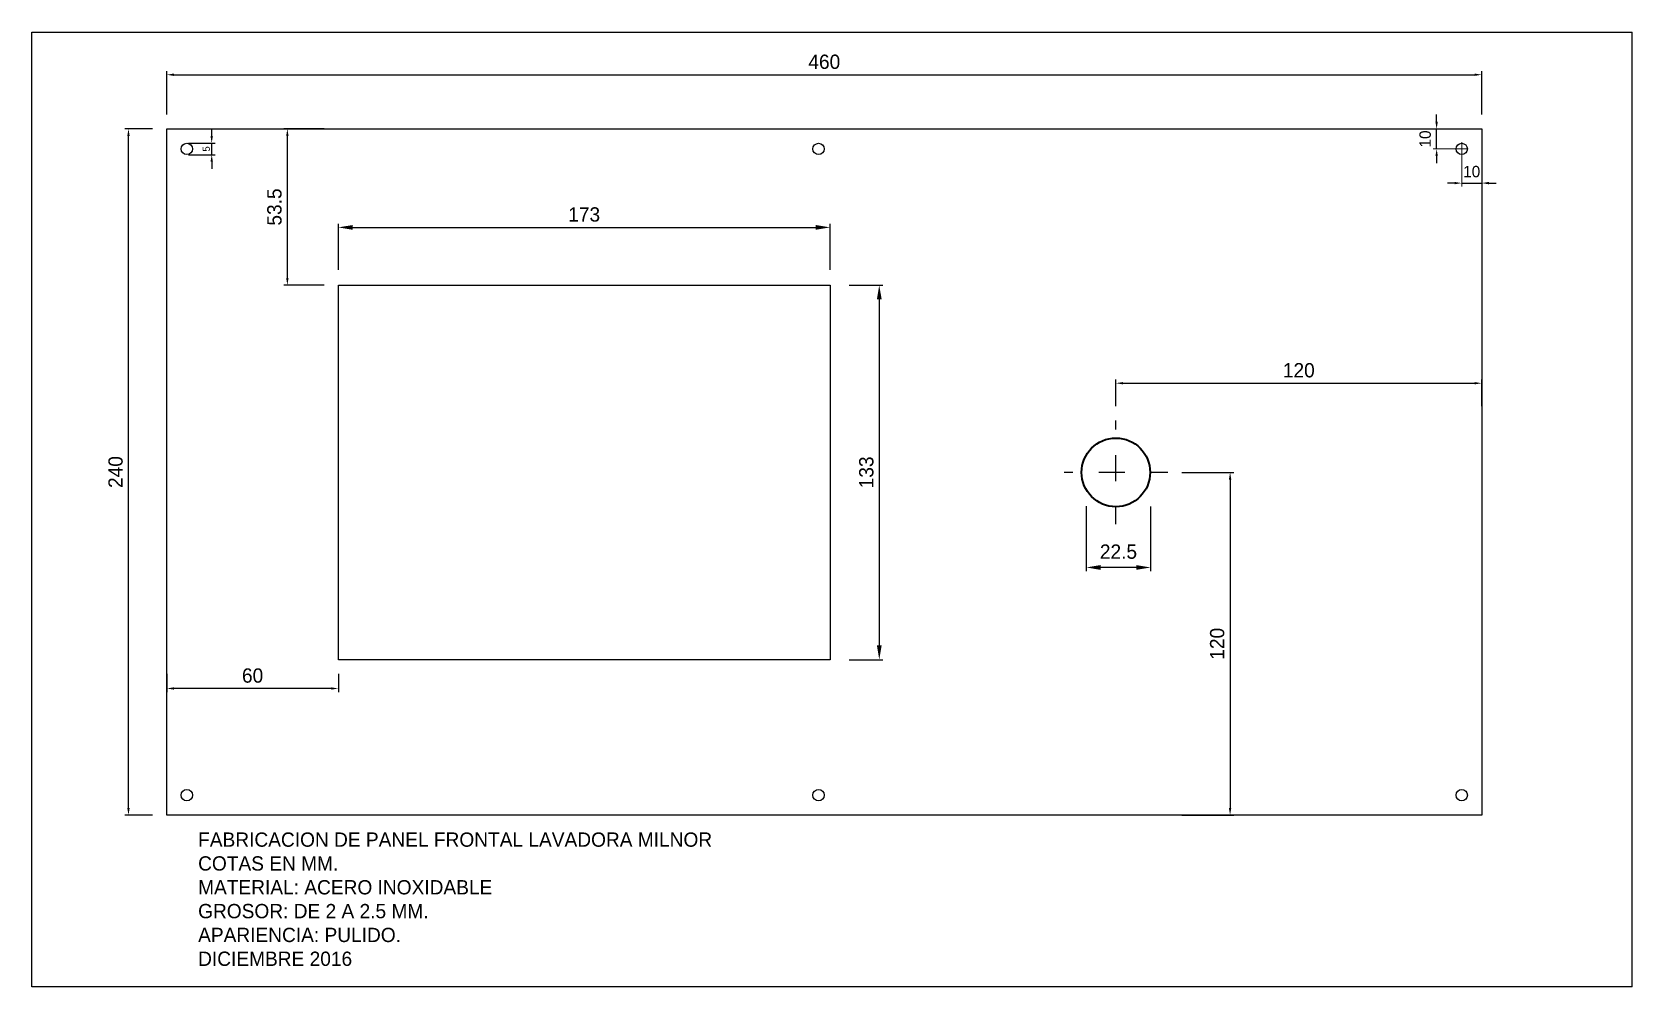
# Model space of a CAD drawing. Header units: millimetres. Extents: x 235 to 3542, y 1204 to 1708.
# Drawn here: x 2982 to 3542, y 1204 to 1538 of the extents above; entities that cross this region are included whole.
import ezdxf

# ---------------------------------------------------------------- set-up
doc = ezdxf.new("R2010")
doc.units = ezdxf.units.MM
doc.linetypes.add('ACAD_ISO03W100', pattern=[30, 12, -18])
doc.dimstyles.new('ISO-25', dxfattribs={"dimtxt": 2.5, "dimasz": 2.5, "dimexe": 1.25, "dimexo": 0.625, "dimtad": 1, "dimtxsty": 'Standard', "dimcen": 2.5, "dimadec": 0, "dimazin": 0, "dimtfac": 1, "dimtmove": 0, "dimatfit": 3, "dimfxl": 1, "dimarcsym": 0})

# ---------------------------------------------------------------- blocks, each defined once
blk = doc.blocks.new('*D27')
at = {"color": 0, "lineweight": -2, "transparency": 16777216}
for p, q in [((3089.58, 1454.92), (3089.58, 1471.05)), ((3094.58, 1469.8), (3256.58, 1469.8)), ((3261.58, 1454.92), (3261.58, 1471.05))]:
    blk.add_line(p, q, dxfattribs=at)
at = {"color": 0, "transparency": 16777216}
for points in [[(3094.58, 1470.63), (3094.58, 1468.97), (3089.58, 1469.8)], [(3256.58, 1470.63), (3256.58, 1468.97), (3261.58, 1469.8)]]:
    blk.add_solid(points, dxfattribs=at)
at = {"layer": 'Defpoints', "color": 0, "transparency": 16777216}
for p in [(3261.58, 1469.8), (3089.58, 1454.3), (3261.58, 1454.3)]:
    blk.add_point(p, dxfattribs=at)
at = {"color": 0, "lineweight": -3, "transparency": 16777216, "insert": (3175.58, 1474.3), "char_height": 5, "attachment_point": 5}
blk.add_mtext('173', dxfattribs=at)
blk = doc.blocks.new('*D28')
at = {"color": 0, "lineweight": -2, "transparency": 16777216}
for p, q in [((3268.3, 1449.62), (3280.06, 1449.62)), ((3278.81, 1444.62), (3278.81, 1323.62)), ((3268.3, 1318.62), (3280.06, 1318.62))]:
    blk.add_line(p, q, dxfattribs=at)
at = {"color": 0, "transparency": 16777216}
for points in [[(3277.98, 1444.62), (3279.65, 1444.62), (3278.81, 1449.62)], [(3277.98, 1323.62), (3279.65, 1323.62), (3278.81, 1318.62)]]:
    blk.add_solid(points, dxfattribs=at)
at = {"layer": 'Defpoints', "color": 0, "transparency": 16777216}
for p in [(3267.67, 1449.62), (3267.67, 1318.62), (3278.81, 1318.62)]:
    blk.add_point(p, dxfattribs=at)
at = {"color": 0, "lineweight": -3, "transparency": 16777216, "insert": (3274.31, 1384.12), "char_height": 5, "attachment_point": 5, "rotation": 90}
blk.add_mtext('133', dxfattribs=at)
blk = doc.blocks.new('*D29')
at = {"color": 0, "lineweight": 13, "transparency": 16777216}
for p, q in [((3482.58, 1499.66), (3482.58, 1484.05)), ((3489.58, 1493.37), (3489.58, 1484.05))]:
    blk.add_line(p, q, dxfattribs=at)
at = {"color": 0, "lineweight": -2, "transparency": 16777216}
for p, q in [((3480.08, 1485.3), (3477.58, 1485.3)), ((3482.58, 1485.3), (3489.58, 1485.3)), ((3492.08, 1485.3), (3494.58, 1485.3))]:
    blk.add_line(p, q, dxfattribs=at)
at = {"color": 0, "transparency": 16777216}
for points in [[(3480.08, 1485.71), (3480.08, 1484.88), (3482.58, 1485.3)], [(3492.08, 1485.71), (3492.08, 1484.88), (3489.58, 1485.3)]]:
    blk.add_solid(points, dxfattribs=at)
at = {"layer": 'Defpoints', "color": 0, "transparency": 16777216}
for p in [(3482.58, 1500.29), (3489.58, 1494), (3489.58, 1485.3)]:
    blk.add_point(p, dxfattribs=at)
at = {"color": 0, "transparency": 16777216, "insert": (3486.08, 1489.3), "char_height": 4, "attachment_point": 5}
blk.add_mtext('10', dxfattribs=at)
blk = doc.blocks.new('*D30')
at = {"color": 0, "lineweight": -2, "transparency": 16777216}
for p, q in [((3473.8, 1506.74), (3473.8, 1509.24)), ((3473.8, 1497.24), (3473.8, 1504.24)), ((3473.8, 1494.74), (3473.8, 1492.24))]:
    blk.add_line(p, q, dxfattribs=at)
at = {"color": 0, "lineweight": 13, "transparency": 16777216}
for p, q in [((3478.22, 1504.24), (3472.55, 1504.24)), ((3484.8, 1497.24), (3472.55, 1497.24))]:
    blk.add_line(p, q, dxfattribs=at)
at = {"color": 0, "transparency": 16777216}
for points in [[(3473.38, 1506.74), (3474.22, 1506.74), (3473.8, 1504.24)], [(3473.38, 1494.74), (3474.22, 1494.74), (3473.8, 1497.24)]]:
    blk.add_solid(points, dxfattribs=at)
at = {"layer": 'Defpoints', "color": 0, "transparency": 16777216}
for p in [(3473.8, 1504.24), (3478.84, 1504.24), (3485.42, 1497.24)]:
    blk.add_point(p, dxfattribs=at)
at = {"color": 0, "transparency": 16777216, "insert": (3469.8, 1500.74), "char_height": 4, "attachment_point": 5, "rotation": 90}
blk.add_mtext('10', dxfattribs=at)
blk = doc.blocks.new('*D32')
at = {"color": 0, "lineweight": -2, "transparency": 16777216}
for p, q in [((3024.58, 1504.24), (3014.91, 1504.24)), ((3016.16, 1266.74), (3016.16, 1501.74)), ((3024.58, 1264.24), (3014.91, 1264.24))]:
    blk.add_line(p, q, dxfattribs=at)
at = {"color": 0, "transparency": 16777216}
for points in [[(3015.74, 1501.74), (3016.58, 1501.74), (3016.16, 1504.24)], [(3015.74, 1266.74), (3016.58, 1266.74), (3016.16, 1264.24)]]:
    blk.add_solid(points, dxfattribs=at)
at = {"layer": 'Defpoints', "color": 0, "transparency": 16777216}
for p in [(3016.16, 1504.24), (3029.58, 1504.24), (3029.58, 1264.24)]:
    blk.add_point(p, dxfattribs=at)
at = {"color": 0, "transparency": 16777216, "insert": (3011.66, 1384.24), "char_height": 5, "attachment_point": 5, "rotation": 90}
blk.add_mtext('240', dxfattribs=at)
blk = doc.blocks.new('*D33')
at = {"color": 0, "lineweight": -2, "transparency": 16777216}
for p, q in [((3045.27, 1501.74), (3045.27, 1504.24)), ((3037.21, 1499.24), (3046.52, 1499.24)), ((3037.21, 1495.24), (3046.52, 1495.24)), ((3045.27, 1495.24), (3045.27, 1499.24)), ((3045.27, 1492.74), (3045.27, 1490.24))]:
    blk.add_line(p, q, dxfattribs=at)
at = {"color": 0, "transparency": 16777216}
for points in [[(3044.86, 1501.74), (3045.69, 1501.74), (3045.27, 1499.24)], [(3044.86, 1492.74), (3045.69, 1492.74), (3045.27, 1495.24)]]:
    blk.add_solid(points, dxfattribs=at)
at = {"layer": 'Defpoints', "color": 0, "transparency": 16777216}
for p in [(3036.58, 1499.24), (3036.58, 1495.24), (3045.27, 1499.24)]:
    blk.add_point(p, dxfattribs=at)
at = {"color": 0, "transparency": 16777216, "insert": (3043.4, 1497.24), "char_height": 2.5, "attachment_point": 5, "rotation": 90}
blk.add_mtext('5', dxfattribs=at)
blk = doc.blocks.new('*D31')
at = {"color": 0, "lineweight": -2, "transparency": 16777216}
for p, q in [((3351.24, 1372.26), (3351.24, 1349.62)), ((3373.73, 1372.19), (3373.73, 1349.62)), ((3368.73, 1350.87), (3356.24, 1350.87))]:
    blk.add_line(p, q, dxfattribs=at)
at = {"color": 0, "transparency": 16777216}
for points in [[(3356.24, 1351.7), (3356.24, 1350.03), (3351.24, 1350.87)], [(3368.73, 1351.7), (3368.73, 1350.03), (3373.73, 1350.87)]]:
    blk.add_solid(points, dxfattribs=at)
at = {"layer": 'Defpoints', "color": 0, "transparency": 16777216}
for p in [(3351.24, 1376.26), (3373.73, 1376.19), (3351.24, 1350.87)]:
    blk.add_point(p, dxfattribs=at)
at = {"color": 0, "transparency": 16777216, "insert": (3362.49, 1356.37), "char_height": 5, "attachment_point": 5}
blk.add_mtext('22.5', dxfattribs=at)
blk = doc.blocks.new('*D34')
at = {"color": 0, "lineweight": -2, "transparency": 16777216}
for p, q in [((3029.58, 1509.24), (3029.58, 1524.45)), ((3032.08, 1523.2), (3487.08, 1523.2)), ((3489.58, 1509.24), (3489.58, 1524.45))]:
    blk.add_line(p, q, dxfattribs=at)
at = {"color": 0, "transparency": 16777216}
for points in [[(3032.08, 1523.62), (3032.08, 1522.78), (3029.58, 1523.2)], [(3487.08, 1523.62), (3487.08, 1522.78), (3489.58, 1523.2)]]:
    blk.add_solid(points, dxfattribs=at)
at = {"layer": 'Defpoints', "color": 0, "transparency": 16777216}
for p in [(3489.58, 1523.2), (3029.58, 1504.24), (3489.58, 1504.24)]:
    blk.add_point(p, dxfattribs=at)
at = {"color": 0, "transparency": 16777216, "insert": (3259.58, 1527.7), "char_height": 5, "attachment_point": 5}
blk.add_mtext('460', dxfattribs=at)
blk = doc.blocks.new('*D35')
at = {"color": 0, "lineweight": -2, "transparency": 16777216}
for p, q in [((3029.58, 1313.62), (3029.58, 1307.29)), ((3089.58, 1313.62), (3089.58, 1307.29)), ((3087.08, 1308.54), (3032.08, 1308.54))]:
    blk.add_line(p, q, dxfattribs=at)
at = {"color": 0, "transparency": 16777216}
for points in [[(3032.08, 1308.96), (3032.08, 1308.12), (3029.58, 1308.54)], [(3087.08, 1308.96), (3087.08, 1308.12), (3089.58, 1308.54)]]:
    blk.add_solid(points, dxfattribs=at)
at = {"layer": 'Defpoints', "color": 0, "transparency": 16777216}
for p in [(3029.58, 1318.62), (3089.58, 1318.62), (3029.58, 1308.54)]:
    blk.add_point(p, dxfattribs=at)
at = {"color": 0, "transparency": 16777216, "insert": (3059.58, 1313.04), "char_height": 5, "attachment_point": 5}
blk.add_mtext('60', dxfattribs=at)
blk = doc.blocks.new('*D36')
at = {"color": 0, "lineweight": -2, "transparency": 16777216}
for p, q in [((3084.58, 1504.24), (3070.49, 1504.24)), ((3071.74, 1452.12), (3071.74, 1501.74)), ((3084.58, 1449.62), (3070.49, 1449.62))]:
    blk.add_line(p, q, dxfattribs=at)
at = {"color": 0, "transparency": 16777216}
for points in [[(3071.33, 1501.74), (3072.16, 1501.74), (3071.74, 1504.24)], [(3071.33, 1452.12), (3072.16, 1452.12), (3071.74, 1449.62)]]:
    blk.add_solid(points, dxfattribs=at)
at = {"layer": 'Defpoints', "color": 0, "transparency": 16777216}
for p in [(3071.74, 1504.24), (3089.58, 1504.24), (3089.58, 1449.62)]:
    blk.add_point(p, dxfattribs=at)
at = {"color": 0, "transparency": 16777216, "insert": (3067.24, 1476.93), "char_height": 5, "attachment_point": 5, "rotation": 90}
blk.add_mtext('53.5', dxfattribs=at)
blk = doc.blocks.new('*D37')
at = {"color": 0, "lineweight": -2, "transparency": 16777216}
for p, q in [((3361.58, 1407.25), (3361.58, 1416.56)), ((3489.58, 1407.25), (3489.58, 1416.56)), ((3364.08, 1415.31), (3487.08, 1415.31))]:
    blk.add_line(p, q, dxfattribs=at)
at = {"color": 0, "transparency": 16777216}
for points in [[(3364.08, 1415.72), (3364.08, 1414.89), (3361.58, 1415.31)], [(3487.08, 1415.72), (3487.08, 1414.89), (3489.58, 1415.31)]]:
    blk.add_solid(points, dxfattribs=at)
at = {"layer": 'Defpoints', "color": 0, "transparency": 16777216}
for p in [(3489.58, 1415.31), (3361.58, 1402.25), (3489.58, 1402.25)]:
    blk.add_point(p, dxfattribs=at)
at = {"color": 0, "transparency": 16777216, "insert": (3425.58, 1419.81), "char_height": 5, "attachment_point": 5}
blk.add_mtext('120', dxfattribs=at)
blk = doc.blocks.new('*D38')
at = {"color": 0, "lineweight": -2, "transparency": 16777216}
for p, q in [((3384.71, 1384.12), (3402.8, 1384.12)), ((3401.55, 1381.62), (3401.55, 1266.74)), ((3384.71, 1264.24), (3402.8, 1264.24))]:
    blk.add_line(p, q, dxfattribs=at)
at = {"color": 0, "transparency": 16777216}
for points in [[(3401.13, 1381.62), (3401.97, 1381.62), (3401.55, 1384.12)], [(3401.13, 1266.74), (3401.97, 1266.74), (3401.55, 1264.24)]]:
    blk.add_solid(points, dxfattribs=at)
at = {"layer": 'Defpoints', "color": 0, "transparency": 16777216}
for p in [(3379.71, 1384.12), (3379.71, 1264.24), (3401.55, 1264.24)]:
    blk.add_point(p, dxfattribs=at)
at = {"color": 0, "transparency": 16777216, "insert": (3397.05, 1324.18), "char_height": 5, "attachment_point": 5, "rotation": 90}
blk.add_mtext('120', dxfattribs=at)

msp = doc.modelspace()

# ---------------------------------------------------------------- linework, layer by layer
for p, q in [((2982.406, 1204.14), (2982.406, 1538.14)), ((2982.406, 1538.14), (3542.149, 1538.14)), ((3542.149, 1204.14), (3542.149, 1538.14)), ((3029.581, 1504.242), (3489.581, 1504.242)), ((3029.581, 1264.242), (3029.581, 1504.242)), ((3489.581, 1504.242), (3489.581, 1264.242)), ((3089.581, 1384.119), (3089.581, 1411.689)), ((3489.581, 1264.242), (3029.581, 1264.242)), ((3542.149, 1204.14), (2982.406, 1204.14))]:
    msp.add_line(p, q)
at = {"lineweight": 25}
for p, q in [((3089.581, 1449.619), (3261.581, 1449.619)), ((3089.581, 1318.619), (3089.581, 1449.619)), ((3261.581, 1449.619), (3261.581, 1318.619)), ((3261.581, 1318.619), (3089.581, 1318.619))]:
    msp.add_line(p, q, dxfattribs=at)
at = {"linetype": 'ACAD_ISO03W100', "lineweight": -3, "ltscale": 0.5}
for p, q in [((3361.581, 1384.119), (3361.581, 1402.246)), ((3361.581, 1384.119), (3343.455, 1384.119)), ((3379.708, 1384.119), (3361.581, 1384.119)), ((3361.581, 1365.993), (3361.581, 1384.119))]:
    msp.add_line(p, q, dxfattribs=at)
for centre in [(3036.581, 1497.242), (3257.581, 1497.242), (3482.581, 1497.242), (3036.581, 1271.242), (3257.581, 1271.242), (3482.581, 1271.242)]:
    msp.add_circle(centre, 2)
at = {"lineweight": 35}
msp.add_circle((3361.581, 1384.119), 12, dxfattribs=at)

# ---------------------------------------------------------------- texts
at = {"insert": (3040.524, 1258.19), "char_height": 5, "width": 266.63863, "attachment_point": 1}
msp.add_mtext('FABRICACION DE PANEL FRONTAL LAVADORA MILNOR\\PCOTAS EN MM.\\PMATERIAL: ACERO INOXIDABLE\\PGROSOR: DE 2 A 2.5 MM.\\PAPARIENCIA: PULIDO.\\PDICIEMBRE 2016', dxfattribs=at)

# ---------------------------------------------------------------- dimensions: what is measured, and where the dimension line sits
dim = msp.add_linear_dim(base=(3489.581, 1523.201), p1=(3029.581, 1504.242), p2=(3489.581, 1504.242), dimstyle='ISO-25', override={"dimtxt": 5, "dimexo": 5, "dimgap": 2})
dim.commit()
dim.dimension.update_dxf_attribs({"geometry": '*D34', "text_midpoint": (3259.581, 1523.201), "dimtype": 160})
for base, p1, p2, text, override, picture, middle in [((3473.801, 1504.242), (3485.425, 1497.242), (3478.842, 1504.242), '10', {"dimtxt": 4, "dimgap": 2, "dimlwe": 13}, '*D30', (3473.801, 1500.742)), ((3401.551, 1264.242), (3379.708, 1384.119), (3379.708, 1264.242), '120', {"dimtxt": 5, "dimexo": 5, "dimgap": 2}, '*D38', (3401.551, 1324.181))]:
    dim = msp.add_linear_dim(base=base, p1=p1, p2=p2, angle=90, text=text, dimstyle='ISO-25', override=override)
    dim.commit()
    dim.dimension.update_dxf_attribs({"geometry": picture, "text_midpoint": middle, "dimtype": 160})
dim = msp.add_linear_dim(base=(3016.159, 1504.242), p1=(3029.581, 1264.242), p2=(3029.581, 1504.242), angle=90, dimstyle='ISO-25', override={"dimtxt": 5, "dimexo": 5, "dimgap": 2})
dim.commit()
dim.dimension.update_dxf_attribs({"geometry": '*D32', "text_midpoint": (3011.659, 1384.242)})
dim = msp.add_linear_dim(base=(3045.274, 1499.242), p1=(3036.581, 1495.242), p2=(3036.581, 1499.242), angle=90, text='5', dimstyle='ISO-25')
dim.commit()
dim.dimension.update_dxf_attribs({"geometry": '*D33', "text_midpoint": (3043.399, 1497.242)})
dim = msp.add_linear_dim(base=(3071.744, 1504.242), p1=(3089.581, 1449.619), p2=(3089.581, 1504.242), angle=90, text='53.5', dimstyle='ISO-25', override={"dimtxt": 5, "dimexo": 5, "dimgap": 2})
dim.commit()
dim.dimension.update_dxf_attribs({"geometry": '*D36', "text_midpoint": (3067.244, 1476.931)})
for base, p1, p2, text, override, picture, middle in [((3489.581, 1485.297), (3482.581, 1500.289), (3489.581, 1493.997), '10', {"dimtxt": 4, "dimgap": 2, "dimlwe": 13}, '*D29', (3486.081, 1485.297)), ((3351.238, 1350.866), (3373.733, 1376.195), (3351.238, 1376.257), '22.5', {"dimtxt": 5, "dimasz": 5, "dimexo": 4, "dimgap": 3}, '*D31', (3362.485, 1350.866))]:
    dim = msp.add_linear_dim(base=base, p1=p1, p2=p2, text=text, dimstyle='ISO-25', override=override)
    dim.commit()
    dim.dimension.update_dxf_attribs({"geometry": picture, "text_midpoint": middle, "dimtype": 160})
at = {"lineweight": -3}
dim = msp.add_linear_dim(base=(3261.581, 1469.799), p1=(3089.581, 1454.297), p2=(3261.581, 1454.297), text='173', dimstyle='ISO-25', override={"dimtxt": 5, "dimasz": 5, "dimgap": 2}, dxfattribs=at)
dim.commit()
dim.dimension.update_dxf_attribs({"geometry": '*D27', "text_midpoint": (3175.581, 1469.799), "dimtype": 160})
dim = msp.add_linear_dim(base=(3278.812, 1318.619), p1=(3267.674, 1449.619), p2=(3267.674, 1318.619), angle=90, text='133', dimstyle='ISO-25', override={"dimtxt": 5, "dimasz": 5, "dimgap": 2}, dxfattribs=at)
dim.commit()
dim.dimension.update_dxf_attribs({"geometry": '*D28', "text_midpoint": (3278.812, 1384.119), "dimtype": 160})
dim = msp.add_linear_dim(base=(3489.581, 1415.305), p1=(3361.581, 1402.246), p2=(3489.581, 1402.246), text='120', dimstyle='ISO-25', override={"dimtxt": 5, "dimexo": 5, "dimgap": 2})
dim.commit()
dim.dimension.update_dxf_attribs({"geometry": '*D37', "text_midpoint": (3425.581, 1419.805)})
dim = msp.add_linear_dim(base=(3029.581, 1308.539), p1=(3089.581, 1318.619), p2=(3029.581, 1318.619), dimstyle='ISO-25', override={"dimtxt": 5, "dimexo": 5, "dimgap": 2})
dim.commit()
dim.dimension.update_dxf_attribs({"geometry": '*D35', "text_midpoint": (3059.581, 1313.039)})

doc.saveas('drawing.dxf')
